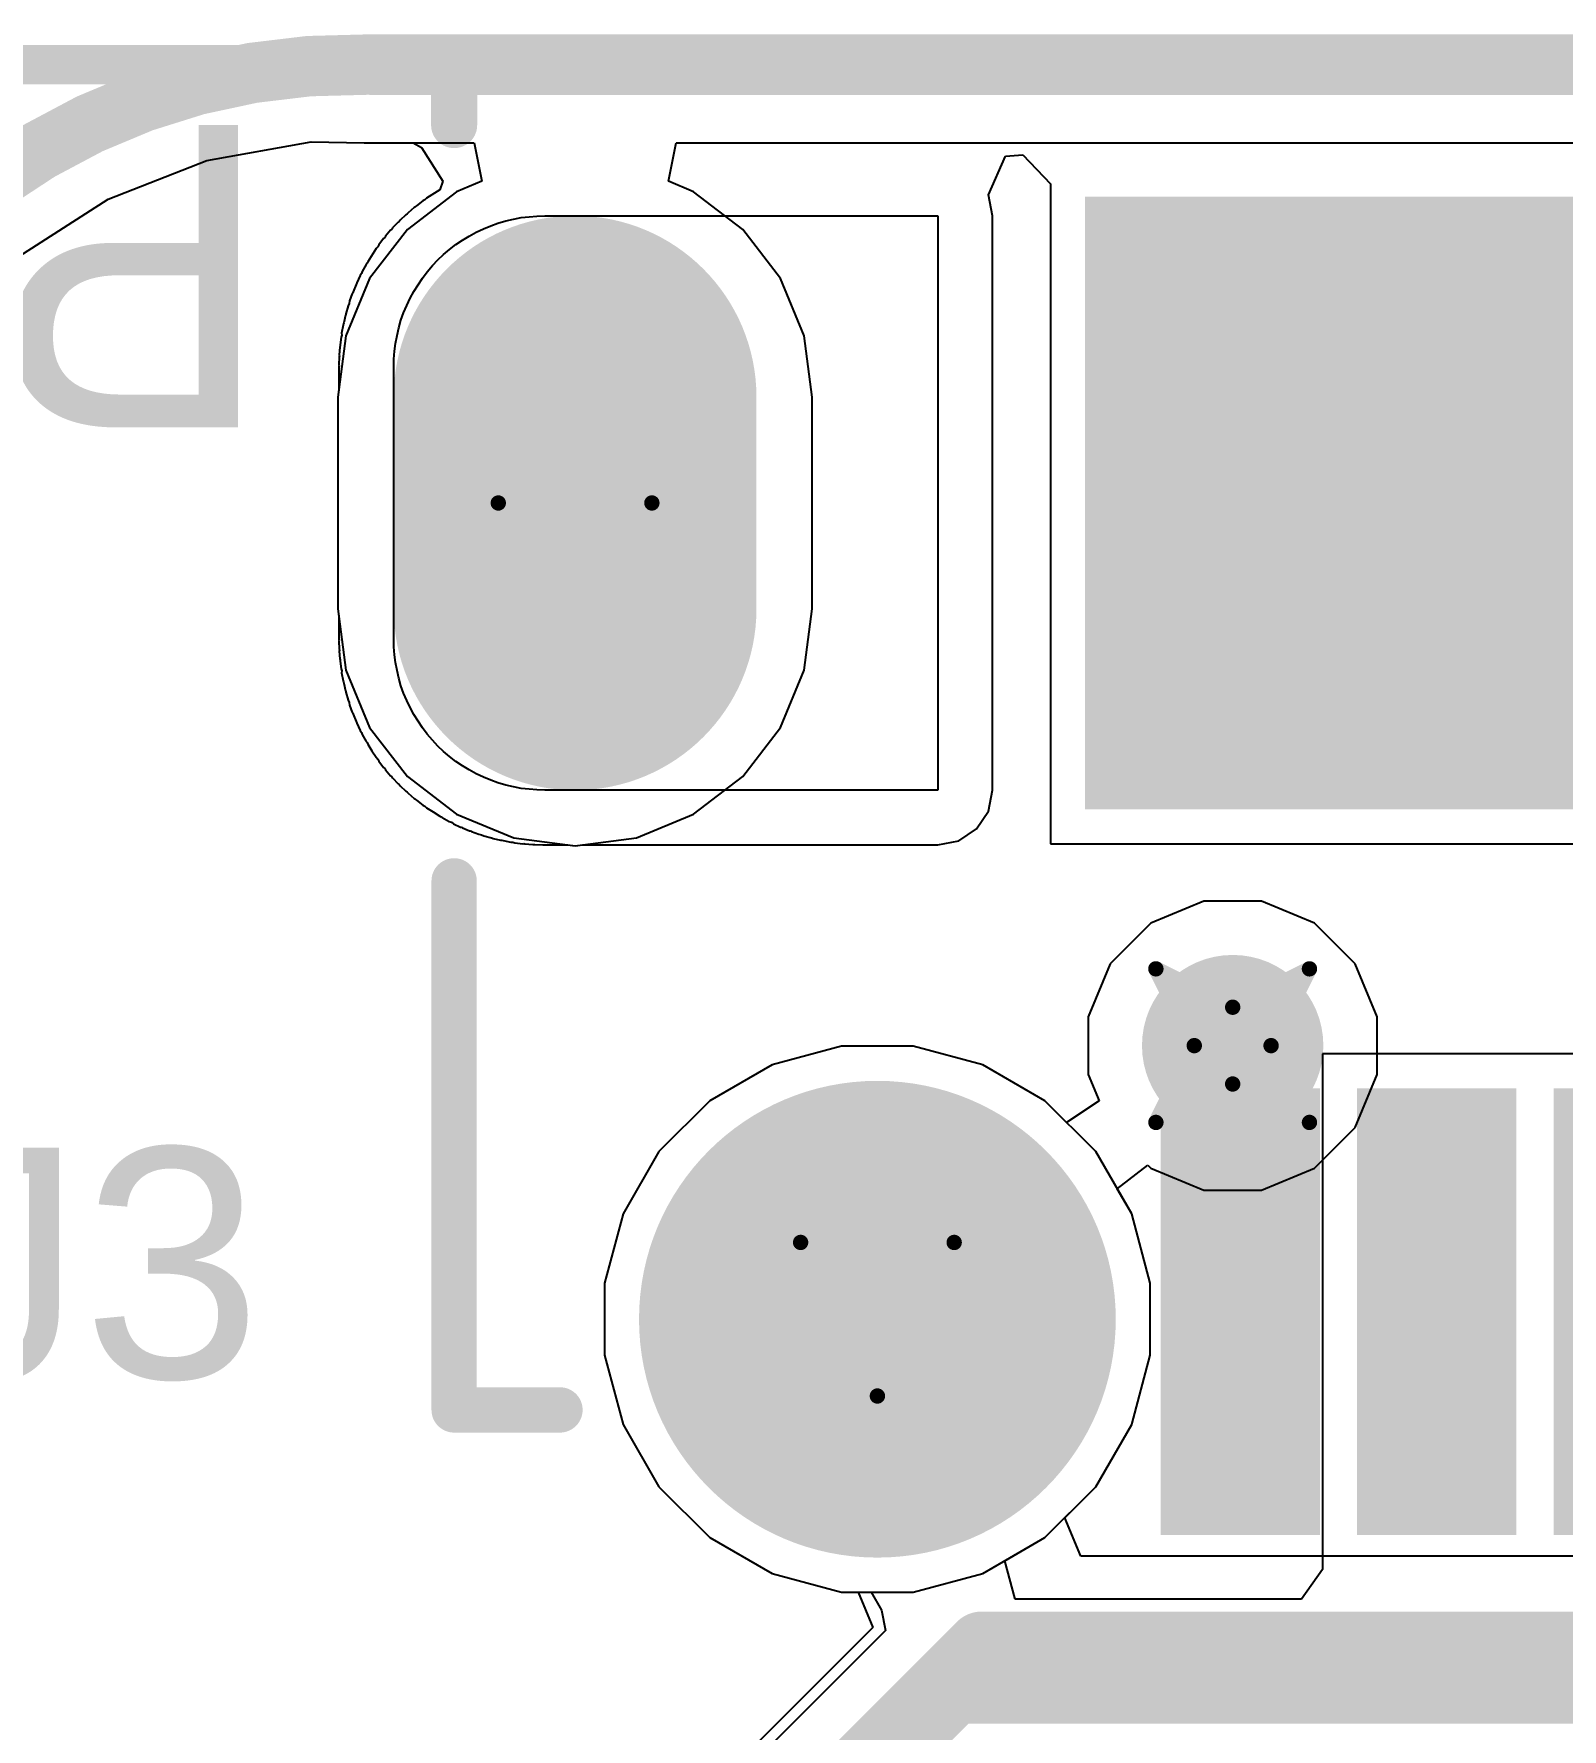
# Model space of a CAD drawing. Header units: inches. Extents: x -3 to 289, y -11 to 89.
# Drawn here: x 60.98 to 66.03, y 35.06 to 40.67 of the extents above; entities that cross this region are included whole.
import ezdxf

# ---------------------------------------------------------------- set-up
doc = ezdxf.new("R2010")
doc.units = ezdxf.units.IN
for name, color, linetype in [('Board Cutout', 216, 'Continuous'), ('Bottom Layer', 5, 'Continuous'), ('Bottom Solder', 6, 'Continuous'), ('Drill Drawing', 1, 'Continuous'), ('Layer 1', 16, 'Continuous'), ('Layer 2', 76, 'Continuous'), ('Mechanical 13', 56, 'Continuous'), ('Multi-Layer', 9, 'Continuous'), ('Pad Holes', 156, 'Continuous'), ('Top Layer', 1, 'Continuous'), ('Top Overlay', 2, 'Continuous'), ('Top Paste', 8, 'Continuous'), ('Top Solder', 216, 'Continuous'), ('Via Holes', 16, 'Continuous')]:
    doc.layers.add(name, color=color, linetype=linetype)
doc.styles.add('Arial', font='', dxfattribs={"height": 0.2})
doc.styles.get('Arial').set_extended_font_data('Arial')

# ---------------------------------------------------------------- blocks, each defined once
blk = doc.blocks.new('1050170001_86')
at = {"layer": 'Bottom Layer'}
h = blk.add_hatch(color=5, dxfattribs=at)
edge = h.paths.add_edge_path()
edge.add_arc((2.5, 1.35), 0.725, 0, 360)
h = blk.add_hatch(color=5, dxfattribs=at)
edge = h.paths.add_edge_path()
edge.add_arc((3.5, -1.7), 0.6, 180, 360)
edge.add_line((4.1, -1.7), (4.1, -1))
edge.add_arc((3.5, -1), 0.6, 0, 180)
edge.add_line((2.9, -1), (2.9, -1.7))
at = {"layer": 'Bottom Solder'}
h = blk.add_hatch(color=6, dxfattribs=at)
edge = h.paths.add_edge_path()
edge.add_arc((2.5, 1.35), 0.7885, 0, 360)
at = {"layer": 'Layer 1'}
h = blk.add_hatch(color=16, dxfattribs=at)
edge = h.paths.add_edge_path()
edge.add_arc((2.5, 1.35), 0.725, 0, 360)
h = blk.add_hatch(color=16, dxfattribs=at)
edge = h.paths.add_edge_path()
edge.add_arc((3.5, -1.7), 0.6, 180, 360)
edge.add_line((4.1, -1.7), (4.1, -1))
edge.add_arc((3.5, -1), 0.6, 0, 180)
edge.add_line((2.9, -1), (2.9, -1.7))
at = {"layer": 'Layer 2'}
h = blk.add_hatch(color=76, dxfattribs=at)
edge = h.paths.add_edge_path()
edge.add_arc((2.5, 1.35), 0.725, 0, 360)
h = blk.add_hatch(color=76, dxfattribs=at)
edge = h.paths.add_edge_path()
edge.add_arc((3.5, -1.7), 0.6, 180, 360)
edge.add_line((4.1, -1.7), (4.1, -1))
edge.add_arc((3.5, -1), 0.6, 0, 180)
edge.add_line((2.9, -1), (2.9, -1.7))
at = {"layer": 'Multi-Layer'}
h = blk.add_hatch(color=9, dxfattribs=at)
edge = h.paths.add_edge_path()
edge.add_arc((2.5, 1.35), 0.725, 0, 360)
h = blk.add_hatch(color=9, dxfattribs=at)
edge = h.paths.add_edge_path()
edge.add_arc((3.5, -1.7), 0.6, 180, 360)
edge.add_line((4.1, -1.7), (4.1, -1))
edge.add_arc((3.5, -1), 0.6, 0, 180)
edge.add_line((2.9, -1), (2.9, -1.7))
at = {"layer": 'Pad Holes'}
h = blk.add_hatch(color=7, dxfattribs=at)
edge = h.paths.add_edge_path()
edge.add_arc((2.5, 1.35), 0.425, 0, 360)
h = blk.add_hatch(color=7, dxfattribs=at)
edge = h.paths.add_edge_path()
edge.add_arc((3.5, -1.7), 0.3, 180, 360)
edge.add_line((3.8, -1.7), (3.8, -1))
edge.add_arc((3.5, -1), 0.3, 0, 180)
edge.add_line((3.2, -1), (3.2, -1.7))
at = {"layer": 'Top Layer'}
h = blk.add_hatch(color=1, dxfattribs=at)
edge = h.paths.add_edge_path()
edge.add_arc((2.5, 1.35), 0.725, 0, 360)
for points in [[(0.45, 2), (0.85, 2), (0.85, 0.65), (0.45, 0.65)], [(1.1, 2), (1.5, 2), (1.5, 0.65), (1.1, 0.65)], [(0.25, -0.4), (1.75, -0.4), (1.75, -2.3), (0.25, -2.3)]]:
    blk.add_hatch(color=1, dxfattribs=at).paths.add_polyline_path(points)
h = blk.add_hatch(color=1, dxfattribs=at)
edge = h.paths.add_edge_path()
edge.add_arc((3.5, -1.7), 0.6, 180, 360)
edge.add_line((4.1, -1.7), (4.1, -1))
edge.add_arc((3.5, -1), 0.6, 0, 180)
edge.add_line((2.9, -1), (2.9, -1.7))
at = {"layer": 'Top Paste'}
for points in [[(0.45, 2), (0.85, 2), (0.85, 0.65), (0.45, 0.65)], [(1.1, 2), (1.5, 2), (1.5, 0.65), (1.1, 0.65)], [(0.25, -0.4), (1.75, -0.4), (1.75, -2.3), (0.25, -2.3)]]:
    blk.add_hatch(color=8, dxfattribs=at).paths.add_polyline_path(points)
at = {"layer": 'Top Solder'}
h = blk.add_hatch(color=216, dxfattribs=at)
edge = h.paths.add_edge_path()
edge.add_arc((2.5, 1.35), 0.7885, 0, 360)
for points in [[(-0.2635, 2.0635), (0.2635, 2.0635), (0.2635, 0.5865), (-0.2635, 0.5865)], [(0.3865, 2.0635), (0.9135, 2.0635), (0.9135, 0.5865), (0.3865, 0.5865)], [(1.0365, 2.0635), (1.5635, 2.0635), (1.5635, 0.5865), (1.0365, 0.5865)], [(0.1865, -0.3365), (1.8135, -0.3365), (1.8135, -2.3635), (0.1865, -2.3635)]]:
    blk.add_hatch(color=216, dxfattribs=at).paths.add_polyline_path(points)
at = {"layer": 'Mechanical 13'}
blk.add_lwpolyline([(11, -2.8, 0.13, 0.13, 0), (-3.75, -2.8, 0.13, 0.13, 0)], format="xyseb", dxfattribs=at)
at = {"layer": 'Top Layer'}
for p, q in [((2.3, -2.3), (2.3, -0.4)), ((2.3, -0.4), (3.6, -0.4)), ((3.6, -0.4), (3.626, -0.401)), ((3.626, -0.401), (3.652, -0.403)), ((3.652, -0.403), (3.678, -0.406)), ((3.678, -0.406), (3.704, -0.411)), ((3.704, -0.411), (3.729, -0.417)), ((3.729, -0.417), (3.755, -0.424)), ((3.755, -0.424), (3.779, -0.433)), ((3.779, -0.433), (3.803, -0.443)), ((3.803, -0.443), (3.827, -0.454)), ((3.827, -0.454), (3.85, -0.467)), ((3.85, -0.467), (3.872, -0.481)), ((3.872, -0.481), (3.894, -0.495)), ((3.894, -0.495), (3.915, -0.511)), ((3.915, -0.511), (3.935, -0.528)), ((3.935, -0.528), (3.954, -0.546)), ((3.954, -0.546), (3.972, -0.565)), ((3.972, -0.565), (3.989, -0.585)), ((3.989, -0.585), (4.005, -0.606)), ((4.005, -0.606), (4.019, -0.628)), ((4.019, -0.628), (4.033, -0.65)), ((4.033, -0.65), (4.046, -0.673)), ((4.046, -0.673), (4.057, -0.697)), ((4.057, -0.697), (4.067, -0.721)), ((4.067, -0.721), (4.076, -0.745)), ((4.076, -0.745), (4.083, -0.771)), ((4.083, -0.771), (4.089, -0.796)), ((4.089, -0.796), (4.094, -0.822)), ((4.094, -0.822), (4.097, -0.848)), ((4.097, -0.848), (4.099, -0.874)), ((4.099, -0.874), (4.1, -0.9)), ((4.1, -0.9), (4.1, -1.8)), ((4.099, -1.826), (4.097, -1.852)), ((4.1, -1.8), (4.099, -1.826)), ((4.089, -1.904), (4.083, -1.929)), ((4.094, -1.878), (4.089, -1.904)), ((4.097, -1.852), (4.094, -1.878)), ((4.076, -1.955), (4.067, -1.979)), ((4.083, -1.929), (4.076, -1.955)), ((4.057, -2.003), (4.046, -2.027)), ((4.067, -1.979), (4.057, -2.003)), ((4.019, -2.072), (4.005, -2.094)), ((4.033, -2.05), (4.019, -2.072)), ((4.046, -2.027), (4.033, -2.05)), ((3.989, -2.115), (3.972, -2.135)), ((4.005, -2.094), (3.989, -2.115)), ((3.935, -2.172), (3.915, -2.189)), ((3.954, -2.154), (3.935, -2.172)), ((3.972, -2.135), (3.954, -2.154)), ((3.85, -2.233), (3.827, -2.246)), ((3.872, -2.219), (3.85, -2.233)), ((3.894, -2.205), (3.872, -2.219)), ((3.915, -2.189), (3.894, -2.205)), ((3.626, -2.299), (3.6, -2.3)), ((3.652, -2.297), (3.626, -2.299)), ((3.678, -2.294), (3.652, -2.297)), ((3.704, -2.289), (3.678, -2.294)), ((3.729, -2.283), (3.704, -2.289)), ((3.755, -2.276), (3.729, -2.283)), ((3.779, -2.267), (3.755, -2.276)), ((3.803, -2.257), (3.779, -2.267)), ((3.827, -2.246), (3.803, -2.257)), ((3.6, -2.3), (2.3, -2.3))]:
    blk.add_line(p, q, dxfattribs=at)
at = {"layer": 'Top Overlay'}
for points in [[(3.9, 1.65, 0.15, 0.15, 0), (3.55, 1.65, 0.15, 0.15, 0)], [(3.9, 1.65, 0.15, 0.15, 0), (3.9, -0.1, 0.15, 0.15, 0)], [(3.9, -2.6, 0.1524, 0.1524, 0), (3.9, -2.8, 0.1524, 0.1524, 0)], [(3.9, -2.8, 0.127, 0.127, 0), (-3.9, -2.8, 0.127, 0.127, 0)]]:
    blk.add_lwpolyline(points, format="xyseb", dxfattribs=at)
for points in [[(3.5125, 1.65, 0.075, 0.075, 1), (3.5875, 1.65, 0.075, 0.075, 1)], [(3.8625, 1.65, 0.075, 0.075, 1), (3.9375, 1.65, 0.075, 0.075, 1)], [(3.8625, 1.65, 0.075, 0.075, 1), (3.9375, 1.65, 0.075, 0.075, 1)], [(3.8625, -0.1, 0.075, 0.075, 1), (3.9375, -0.1, 0.075, 0.075, 1)], [(3.8619, -2.6, 0.0762, 0.0762, 1), (3.9381, -2.6, 0.0762, 0.0762, 1)], [(3.8619, -2.8, 0.0762, 0.0762, 1), (3.9381, -2.8, 0.0762, 0.0762, 1)], [(3.8682, -2.8, 0.0635, 0.0635, 1), (3.9317, -2.8, 0.0635, 0.0635, 1)]]:
    blk.add_lwpolyline(points, format="xyseb", close=True, dxfattribs=at)
at = {"layer": 'Mechanical 13', "style": 'Arial'}
blk.add_text('PCB Edge', height=1, dxfattribs=at).set_placement((4.5, -2.6))

msp = doc.modelspace()

# ---------------------------------------------------------------- hatches: boundary and pattern name
at = {"layer": 'Bottom Layer'}
h = msp.add_hatch(color=5, dxfattribs=at)
edge = h.paths.add_edge_path()
edge.add_arc((64.9446, 37.3248), 0.3, 0, 360)
at = {"layer": 'Layer 1'}
h = msp.add_hatch(color=16, dxfattribs=at)
edge = h.paths.add_edge_path()
edge.add_arc((64.9446, 37.3248), 0.3, 0, 360)
at = {"layer": 'Layer 2'}
h = msp.add_hatch(color=76, dxfattribs=at)
edge = h.paths.add_edge_path()
edge.add_arc((64.9446, 37.3248), 0.3, 0, 360)
at = {"layer": 'Top Layer'}
h = msp.add_hatch(color=1, dxfattribs=at)
edge = h.paths.add_edge_path()
edge.add_arc((64.9446, 37.3248), 0.3, 0, 360)
at = {"layer": 'Via Holes'}
h = msp.add_hatch(color=7, dxfattribs=at)
edge = h.paths.add_edge_path()
edge.add_arc((64.9446, 37.3248), 0.15, 0, 360)

# ---------------------------------------------------------------- linework, layer by layer
at = {"layer": 'Board Cutout'}
for points in [[(59.9974, 38.5698, 0.2, 0.2, -0.414214), (62.0774, 40.5698, 0.2, 0.2, 0)], [(62.0902, 40.5698, 0.2, 0.2, 0), (79.49, 40.5698, 0.2, 0.2, 0)]]:
    msp.add_lwpolyline(points, format="xyseb", dxfattribs=at)
for points in [[(62.0274, 40.5698, 0.1, 0.1, 1), (62.1274, 40.5698, 0.1, 0.1, 1)], [(62.0402, 40.5698, 0.1, 0.1, 1), (62.1402, 40.5698, 0.1, 0.1, 1)]]:
    msp.add_lwpolyline(points, format="xyseb", close=True, dxfattribs=at)
at = {"layer": 'Bottom Layer'}
for p, q in [((61.5514, 40.2526), (61.8969, 40.3143)), ((61.8969, 40.3143), (62.0723, 40.3109)), ((62.0723, 40.3109), (62.0748, 40.3113)), ((62.0748, 40.3113), (62.0774, 40.3108)), ((62.0774, 40.3108), (62.4355, 40.3108)), ((62.4355, 40.3108), (62.4607, 40.1838)), ((63.078, 40.1838), (63.1033, 40.3108)), ((63.1033, 40.3108), (69.4355, 40.3108)), ((61.2247, 40.1247), (61.5514, 40.2526)), ((62.3771, 40.1492), (62.2146, 40.0245)), ((62.4607, 40.1838), (62.3771, 40.1492)), ((63.1616, 40.1492), (63.078, 40.1838)), ((63.3241, 40.0245), (63.1616, 40.1492)), ((60.9291, 39.9355), (61.2247, 40.1247)), ((62.2146, 40.0245), (62.0899, 39.8621)), ((63.4488, 39.8621), (63.3241, 40.0245)), ((62.0899, 39.8621), (62.0116, 39.6728)), ((63.5271, 39.6728), (63.4488, 39.8621)), ((62.0116, 39.6728), (61.9848, 39.4698)), ((63.5539, 39.4698), (63.5271, 39.6728)), ((61.9848, 39.4698), (61.9848, 38.7698)), ((63.5539, 38.7698), (63.5539, 39.4698)), ((61.9848, 38.7698), (62.0116, 38.5668)), ((63.5271, 38.5668), (63.5539, 38.7698)), ((62.0116, 38.5668), (62.0899, 38.3775)), ((63.4488, 38.3775), (63.5271, 38.5668)), ((62.0899, 38.3775), (62.2146, 38.2151)), ((63.3241, 38.2151), (63.4488, 38.3775)), ((62.2146, 38.2151), (62.3771, 38.0904)), ((63.1616, 38.0904), (63.3241, 38.2151)), ((62.3771, 38.0904), (62.5663, 38.012)), ((62.9724, 38.012), (63.1616, 38.0904)), ((62.5663, 38.012), (62.7694, 37.9853)), ((62.7694, 37.9853), (62.9724, 38.012)), ((63.6505, 37.3226), (63.4209, 37.2611)), ((63.8882, 37.3226), (63.6505, 37.3226)), ((64.1178, 37.2611), (63.8882, 37.3226)), ((63.4209, 37.2611), (63.215, 37.1422)), ((64.3237, 37.1422), (64.1178, 37.2611)), ((63.215, 37.1422), (63.0469, 36.9741)), ((64.4918, 36.9741), (64.3237, 37.1422)), ((63.0469, 36.9741), (62.9281, 36.7683)), ((64.6106, 36.7683), (64.4918, 36.9741)), ((62.9281, 36.7683), (62.8666, 36.5387)), ((64.6722, 36.5387), (64.6106, 36.7683)), ((62.8666, 36.5387), (62.8666, 36.3009)), ((64.6722, 36.3009), (64.6722, 36.5387)), ((62.8666, 36.3009), (62.9281, 36.0713)), ((64.6106, 36.0713), (64.6722, 36.3009)), ((62.9281, 36.0713), (63.0469, 35.8655)), ((64.4918, 35.8655), (64.6106, 36.0713)), ((63.0469, 35.8655), (63.215, 35.6974)), ((64.3896, 35.7633), (64.4918, 35.8655)), ((64.4422, 35.6363), (64.3896, 35.7633)), ((63.215, 35.6974), (63.4209, 35.5785)), ((67.8616, 35.6363), (64.4422, 35.6363)), ((63.4209, 35.5785), (63.6505, 35.517)), ((63.6505, 35.517), (63.7053, 35.517)), ((63.7053, 35.517), (63.7539, 35.3997)), ((63.7539, 35.3997), (63.2815, 34.9273))]:
    msp.add_line(p, q, dxfattribs=at)
for points in [[(63.4921, 34.7167, 0.2286, 0.2286, 0), (64.1139, 35.3385, 0.2286, 0.2286, 0)], [(64.1139, 35.3385, 0.2286, 0.2286, 0), (67.8616, 35.3385, 0.2286, 0.2286, 0)]]:
    msp.add_lwpolyline(points, format="xyseb", dxfattribs=at)
msp.add_lwpolyline([(64.0567, 35.3385, 0.1143, 0.1143, 1), (64.171, 35.3385, 0.1143, 0.1143, 1)], format="xyseb", close=True, dxfattribs=at)
msp.add_lwpolyline([(64.0567, 35.3385, 0.1143, 0.1143, 1), (64.171, 35.3385, 0.1143, 0.1143, 1)], format="xyseb", close=True, dxfattribs=at)
at = {"layer": 'Drill Drawing'}
for points in [[(63.0234, 39.1198, 0.0508, 0.0508, 1), (62.5154, 39.1198, 0.0508, 0.0508, 1)], [(62.5027, 39.1198, 0.0254, 0.0254, 1), (62.5281, 39.1198, 0.0254, 0.0254, 1)], [(63.0107, 39.1198, 0.0254, 0.0254, 1), (63.0361, 39.1198, 0.0254, 0.0254, 1)], [(64.6779, 37.5788, 0.0254, 0.0254, 1), (64.7033, 37.5788, 0.0254, 0.0254, 1)], [(64.6779, 37.5788, 0.0254, 0.0254, 1), (64.7033, 37.5788, 0.0254, 0.0254, 1)], [(65.1859, 37.5788, 0.0254, 0.0254, 1), (65.2113, 37.5788, 0.0254, 0.0254, 1)], [(65.1859, 37.5788, 0.0254, 0.0254, 1), (65.2113, 37.5788, 0.0254, 0.0254, 1)], [(64.9319, 37.4518, 0.0254, 0.0254, 1), (64.9573, 37.4518, 0.0254, 0.0254, 1)], [(64.9319, 37.4518, 0.0254, 0.0254, 1), (64.9573, 37.4518, 0.0254, 0.0254, 1)], [(64.8049, 37.3248, 0.0254, 0.0254, 1), (64.8303, 37.3248, 0.0254, 0.0254, 1)], [(64.8049, 37.3248, 0.0254, 0.0254, 1), (64.8303, 37.3248, 0.0254, 0.0254, 1)], [(65.0589, 37.3248, 0.0254, 0.0254, 1), (65.0843, 37.3248, 0.0254, 0.0254, 1)], [(65.0589, 37.3248, 0.0254, 0.0254, 1), (65.0843, 37.3248, 0.0254, 0.0254, 1)], [(64.9319, 37.1978, 0.0254, 0.0254, 1), (64.9573, 37.1978, 0.0254, 0.0254, 1)], [(64.9319, 37.1978, 0.0254, 0.0254, 1), (64.9573, 37.1978, 0.0254, 0.0254, 1)], [(64.6779, 37.0708, 0.0254, 0.0254, 1), (64.7033, 37.0708, 0.0254, 0.0254, 1)], [(64.6779, 37.0708, 0.0254, 0.0254, 1), (64.7033, 37.0708, 0.0254, 0.0254, 1)], [(65.1859, 37.0708, 0.0254, 0.0254, 1), (65.2113, 37.0708, 0.0254, 0.0254, 1)], [(65.1859, 37.0708, 0.0254, 0.0254, 1), (65.2113, 37.0708, 0.0254, 0.0254, 1)], [(63.5027, 36.6738, 0.0254, 0.0254, 1), (63.5281, 36.6738, 0.0254, 0.0254, 1)], [(63.5027, 36.6738, 0.0254, 0.0254, 1), (63.5281, 36.6738, 0.0254, 0.0254, 1)], [(64.0107, 36.6738, 0.0254, 0.0254, 1), (64.0361, 36.6738, 0.0254, 0.0254, 1)], [(64.0107, 36.6738, 0.0254, 0.0254, 1), (64.0361, 36.6738, 0.0254, 0.0254, 1)], [(63.7567, 36.1658, 0.0254, 0.0254, 1), (63.7821, 36.1658, 0.0254, 0.0254, 1)], [(63.7567, 36.1658, 0.0254, 0.0254, 1), (63.7821, 36.1658, 0.0254, 0.0254, 1)]]:
    msp.add_lwpolyline(points, format="xyseb", close=True, dxfattribs=at)
for points in [[(64.6906, 37.5788, 0.0508, 0.0508, 0), (64.9446, 37.4518, 0.0508, 0.0508, 0)], [(64.6906, 37.5788, 0.0508, 0.0508, 0), (64.8176, 37.3248, 0.0508, 0.0508, 0)], [(64.9446, 37.4518, 0.0508, 0.0508, 0), (65.1986, 37.5788, 0.0508, 0.0508, 0)], [(65.0716, 37.3248, 0.0508, 0.0508, 0), (65.1986, 37.5788, 0.0508, 0.0508, 0)], [(64.6906, 37.0708, 0.0508, 0.0508, 0), (64.8176, 37.3248, 0.0508, 0.0508, 0)], [(65.0716, 37.3248, 0.0508, 0.0508, 0), (65.1986, 37.0708, 0.0508, 0.0508, 0)], [(64.6906, 37.0708, 0.0508, 0.0508, 0), (64.9446, 37.1978, 0.0508, 0.0508, 0)], [(64.9446, 37.1978, 0.0508, 0.0508, 0), (65.1986, 37.0708, 0.0508, 0.0508, 0)], [(63.5154, 36.6738, 0.0508, 0.0508, 0), (64.0234, 36.6738, 0.0508, 0.0508, 0)], [(63.5154, 36.6738, 0.0508, 0.0508, 0), (63.7694, 36.1658, 0.0508, 0.0508, 0)], [(63.7694, 36.1658, 0.0508, 0.0508, 0), (64.0234, 36.6738, 0.0508, 0.0508, 0)]]:
    msp.add_lwpolyline(points, format="xyseb", dxfattribs=at)
at = {"layer": 'Layer 1'}
for p, q in [((61.5514, 40.2526), (61.8969, 40.3143)), ((61.8969, 40.3143), (62.0723, 40.3109)), ((62.0723, 40.3109), (62.0748, 40.3113)), ((62.0748, 40.3113), (62.0774, 40.3108)), ((62.0774, 40.3108), (62.4355, 40.3108)), ((62.4355, 40.3108), (62.4607, 40.1838)), ((63.078, 40.1838), (63.1033, 40.3108)), ((63.1033, 40.3108), (69.4355, 40.3108)), ((61.2247, 40.1247), (61.5514, 40.2526)), ((62.3771, 40.1492), (62.2146, 40.0245)), ((62.4607, 40.1838), (62.3771, 40.1492)), ((63.1616, 40.1492), (63.078, 40.1838)), ((63.3241, 40.0245), (63.1616, 40.1492)), ((60.9291, 39.9355), (61.2247, 40.1247)), ((62.2146, 40.0245), (62.0899, 39.8621)), ((63.4488, 39.8621), (63.3241, 40.0245)), ((62.0899, 39.8621), (62.0116, 39.6728)), ((63.5271, 39.6728), (63.4488, 39.8621)), ((62.0116, 39.6728), (61.9848, 39.4698)), ((63.5539, 39.4698), (63.5271, 39.6728)), ((61.9848, 39.4698), (61.9848, 38.7698)), ((63.5539, 38.7698), (63.5539, 39.4698)), ((61.9848, 38.7698), (62.0116, 38.5668)), ((63.5271, 38.5668), (63.5539, 38.7698)), ((62.0116, 38.5668), (62.0899, 38.3775)), ((63.4488, 38.3775), (63.5271, 38.5668)), ((62.0899, 38.3775), (62.2146, 38.2151)), ((63.3241, 38.2151), (63.4488, 38.3775)), ((62.2146, 38.2151), (62.3771, 38.0904)), ((63.1616, 38.0904), (63.3241, 38.2151)), ((62.3771, 38.0904), (62.5663, 38.012)), ((62.9724, 38.012), (63.1616, 38.0904)), ((62.5663, 38.012), (62.7694, 37.9853)), ((62.7694, 37.9853), (62.9724, 38.012)), ((63.6505, 37.3226), (63.4209, 37.2611)), ((63.8882, 37.3226), (63.6505, 37.3226)), ((64.1178, 37.2611), (63.8882, 37.3226)), ((63.4209, 37.2611), (63.215, 37.1422)), ((64.3237, 37.1422), (64.1178, 37.2611)), ((63.215, 37.1422), (63.0469, 36.9741)), ((64.4918, 36.9741), (64.3237, 37.1422)), ((63.0469, 36.9741), (62.9281, 36.7683)), ((64.6106, 36.7683), (64.4918, 36.9741)), ((62.9281, 36.7683), (62.8666, 36.5387)), ((64.6722, 36.5387), (64.6106, 36.7683)), ((62.8666, 36.5387), (62.8666, 36.3009)), ((64.6722, 36.3009), (64.6722, 36.5387)), ((62.8666, 36.3009), (62.9281, 36.0713)), ((64.6106, 36.0713), (64.6722, 36.3009)), ((62.9281, 36.0713), (63.0469, 35.8655)), ((64.4918, 35.8655), (64.6106, 36.0713)), ((63.0469, 35.8655), (63.215, 35.6974)), ((64.3237, 35.6974), (64.4918, 35.8655)), ((63.215, 35.6974), (63.4209, 35.5785)), ((64.1178, 35.5785), (64.3237, 35.6974)), ((63.4209, 35.5785), (63.6505, 35.517)), ((63.8882, 35.517), (64.1178, 35.5785)), ((63.6505, 35.517), (63.8882, 35.517))]:
    msp.add_line(p, q, dxfattribs=at)
at = {"layer": 'Layer 2'}
for p, q in [((61.5514, 40.2526), (61.8969, 40.3143)), ((61.8969, 40.3143), (62.0723, 40.3109)), ((62.0723, 40.3109), (62.0748, 40.3113)), ((62.0748, 40.3113), (62.0774, 40.3108)), ((62.0774, 40.3108), (62.4355, 40.3108)), ((62.4355, 40.3108), (62.4607, 40.1838)), ((63.078, 40.1838), (63.1033, 40.3108)), ((63.1033, 40.3108), (69.4355, 40.3108)), ((61.2247, 40.1247), (61.5514, 40.2526)), ((62.3771, 40.1492), (62.2146, 40.0245)), ((62.4607, 40.1838), (62.3771, 40.1492)), ((63.1616, 40.1492), (63.078, 40.1838)), ((63.3241, 40.0245), (63.1616, 40.1492)), ((60.9291, 39.9355), (61.2247, 40.1247)), ((62.2146, 40.0245), (62.0899, 39.8621)), ((63.4488, 39.8621), (63.3241, 40.0245)), ((62.0899, 39.8621), (62.0116, 39.6728)), ((63.5271, 39.6728), (63.4488, 39.8621)), ((62.0116, 39.6728), (61.9848, 39.4698)), ((63.5539, 39.4698), (63.5271, 39.6728)), ((61.9848, 39.4698), (61.9848, 38.7698)), ((63.5539, 38.7698), (63.5539, 39.4698)), ((61.9848, 38.7698), (62.0116, 38.5668)), ((63.5271, 38.5668), (63.5539, 38.7698)), ((62.0116, 38.5668), (62.0899, 38.3775)), ((63.4488, 38.3775), (63.5271, 38.5668)), ((62.0899, 38.3775), (62.2146, 38.2151)), ((63.3241, 38.2151), (63.4488, 38.3775)), ((62.2146, 38.2151), (62.3771, 38.0904)), ((63.1616, 38.0904), (63.3241, 38.2151)), ((62.3771, 38.0904), (62.5663, 38.012)), ((62.9724, 38.012), (63.1616, 38.0904)), ((62.5663, 38.012), (62.7694, 37.9853)), ((62.7694, 37.9853), (62.9724, 38.012)), ((64.8496, 37.8026), (64.674, 37.7299)), ((65.0397, 37.8026), (64.8496, 37.8026)), ((65.2153, 37.7299), (65.0397, 37.8026)), ((64.674, 37.7299), (64.5396, 37.5955)), ((65.3497, 37.5955), (65.2153, 37.7299)), ((64.5396, 37.5955), (64.4668, 37.4199)), ((65.4224, 37.4199), (65.3497, 37.5955)), ((64.4668, 37.4199), (64.4668, 37.2298)), ((65.4224, 37.2298), (65.4224, 37.4199)), ((63.6505, 37.3226), (63.4209, 37.2611)), ((63.8882, 37.3226), (63.6505, 37.3226)), ((64.1178, 37.2611), (63.8882, 37.3226)), ((63.4209, 37.2611), (63.215, 37.1422)), ((64.3237, 37.1422), (64.1178, 37.2611)), ((64.4668, 37.2298), (64.5029, 37.1426)), ((65.3497, 37.0542), (65.4224, 37.2298)), ((63.215, 37.1422), (63.0469, 36.9741)), ((64.3953, 37.0706), (64.3237, 37.1422)), ((64.5029, 37.1426), (64.3953, 37.0706)), ((65.2153, 36.9198), (65.3497, 37.0542)), ((63.0469, 36.9741), (62.9281, 36.7683)), ((64.5625, 36.8516), (64.6641, 36.9296)), ((64.6641, 36.9296), (64.674, 36.9198)), ((64.674, 36.9198), (64.8496, 36.847)), ((65.0397, 36.847), (65.2153, 36.9198)), ((64.6106, 36.7683), (64.5625, 36.8516)), ((64.8496, 36.847), (65.0397, 36.847)), ((62.9281, 36.7683), (62.8666, 36.5387)), ((64.6722, 36.5387), (64.6106, 36.7683)), ((62.8666, 36.5387), (62.8666, 36.3009)), ((64.6722, 36.3009), (64.6722, 36.5387)), ((62.8666, 36.3009), (62.9281, 36.0713)), ((64.6106, 36.0713), (64.6722, 36.3009)), ((62.9281, 36.0713), (63.0469, 35.8655)), ((64.4918, 35.8655), (64.6106, 36.0713)), ((63.0469, 35.8655), (63.215, 35.6974)), ((64.3237, 35.6974), (64.4918, 35.8655)), ((63.215, 35.6974), (63.4209, 35.5785)), ((64.1178, 35.5785), (64.3237, 35.6974)), ((63.4209, 35.5785), (63.6505, 35.517)), ((63.8882, 35.517), (64.1178, 35.5785)), ((63.6505, 35.517), (63.8882, 35.517))]:
    msp.add_line(p, q, dxfattribs=at)
at = {"layer": 'Top Layer'}
for p, q in [((61.5514, 40.2526), (61.8969, 40.3143)), ((61.8969, 40.3143), (62.0723, 40.3109)), ((62.0723, 40.3109), (62.0748, 40.3113)), ((62.0748, 40.3113), (62.0774, 40.3108)), ((62.0774, 40.3108), (62.2339, 40.3108)), ((62.2339, 40.3108), (62.2618, 40.2962)), ((62.2618, 40.2962), (62.3317, 40.1838)), ((64.1368, 40.1392), (64.1932, 40.2673)), ((64.1932, 40.2673), (64.2506, 40.2709)), ((64.2506, 40.2709), (64.3416, 40.1758)), ((61.2247, 40.1247), (61.5514, 40.2526)), ((62.322, 40.1557), (62.278, 40.1277)), ((62.3317, 40.1838), (62.322, 40.1557)), ((64.3416, 40.1758), (64.3416, 37.992)), ((60.9291, 39.9355), (61.2247, 40.1247)), ((62.2369, 40.0969), (62.2169, 40.0799)), ((62.2412, 40.0993), (62.2369, 40.0969)), ((62.2445, 40.103), (62.2412, 40.0993)), ((62.2655, 40.119), (62.2445, 40.103)), ((62.2724, 40.1224), (62.2655, 40.119)), ((62.278, 40.1277), (62.2724, 40.1224)), ((64.1506, 40.0698), (64.1368, 40.1392)), ((62.1838, 40.0485), (62.1658, 40.0295)), ((62.1878, 40.0513), (62.1838, 40.0485)), ((62.1907, 40.0554), (62.1878, 40.0513)), ((62.2097, 40.0734), (62.1907, 40.0554)), ((62.2139, 40.076), (62.2097, 40.0734)), ((62.2169, 40.0799), (62.2139, 40.076)), ((64.1506, 38.1698), (64.1506, 40.0698)), ((62.1362, 39.9947), (62.1202, 39.9737)), ((62.1398, 39.9979), (62.1362, 39.9947)), ((62.1422, 40.0022), (62.1398, 39.9979)), ((62.1592, 40.0222), (62.1422, 40.0022)), ((62.1631, 40.0253), (62.1592, 40.0222)), ((62.1658, 40.0295), (62.1631, 40.0253)), ((62.1114, 39.9611), (62.0834, 39.9171)), ((62.1168, 39.9667), (62.1114, 39.9611)), ((62.1202, 39.9737), (62.1168, 39.9667)), ((62.0586, 39.8723), (62.0476, 39.8483)), ((62.0631, 39.8786), (62.0586, 39.8723)), ((62.0655, 39.886), (62.0631, 39.8786)), ((62.0785, 39.909), (62.0655, 39.886)), ((62.0817, 39.9126), (62.0785, 39.909)), ((62.0834, 39.9171), (62.0817, 39.9126)), ((62.0344, 39.8153), (62.0326, 39.8124)), ((62.035, 39.8185), (62.0344, 39.8153)), ((62.045, 39.8425), (62.035, 39.8185)), ((62.0468, 39.8452), (62.045, 39.8425)), ((62.0476, 39.8483), (62.0468, 39.8452)), ((62.0183, 39.7719), (62.0113, 39.7459)), ((62.0222, 39.7798), (62.0183, 39.7719)), ((62.0236, 39.7884), (62.0222, 39.7798)), ((62.0326, 39.8124), (62.0236, 39.7884)), ((62.0023, 39.708), (61.9973, 39.682)), ((62.0039, 39.7119), (62.0023, 39.708)), ((62.0041, 39.7161), (62.0039, 39.7119)), ((62.0101, 39.7411), (62.0041, 39.7161)), ((62.0111, 39.7434), (62.0101, 39.7411)), ((62.0113, 39.7459), (62.0111, 39.7434)), ((61.9953, 39.6686), (61.9923, 39.6426)), ((61.9974, 39.6751), (61.9953, 39.6686)), ((61.9973, 39.682), (61.9974, 39.6751)), ((61.9892, 39.6028), (61.9882, 39.5768)), ((61.99, 39.6062), (61.9892, 39.6028)), ((61.9916, 39.6357), (61.9896, 39.6097)), ((61.9896, 39.6097), (61.99, 39.6062)), ((61.9926, 39.6391), (61.9916, 39.6357)), ((61.9923, 39.6426), (61.9926, 39.6391)), ((61.9888, 39.5733), (61.9881, 39.5698)), ((61.9881, 39.5698), (61.9881, 39.4943)), ((61.9882, 39.5768), (61.9888, 39.5733)), ((61.9881, 39.4943), (61.9848, 39.4698)), ((61.9848, 39.4698), (61.9848, 38.7698)), ((61.9848, 38.7698), (61.9881, 38.7453)), ((61.9881, 38.7453), (61.9881, 38.6698)), ((61.9881, 38.6698), (61.9888, 38.6663)), ((61.9888, 38.6663), (61.9882, 38.6628)), ((61.9882, 38.6628), (61.9892, 38.6368)), ((61.9892, 38.6368), (61.99, 38.6334)), ((61.99, 38.6334), (61.9896, 38.6299)), ((61.9896, 38.6299), (61.9916, 38.6039)), ((61.9916, 38.6039), (61.9926, 38.6005)), ((61.9926, 38.6005), (61.9923, 38.597)), ((61.9923, 38.597), (61.9953, 38.571)), ((61.9953, 38.571), (61.9974, 38.5645)), ((61.9974, 38.5645), (61.9973, 38.5576)), ((61.9973, 38.5576), (62.0023, 38.5316)), ((62.0023, 38.5316), (62.0039, 38.5277)), ((62.0039, 38.5277), (62.0041, 38.5235)), ((62.0041, 38.5235), (62.0101, 38.4985)), ((62.0101, 38.4985), (62.0111, 38.4962)), ((62.0111, 38.4962), (62.0113, 38.4937)), ((62.0113, 38.4937), (62.0183, 38.4677)), ((62.0183, 38.4677), (62.0222, 38.4598)), ((62.0222, 38.4598), (62.0236, 38.4512)), ((62.0236, 38.4512), (62.0326, 38.4272)), ((62.0326, 38.4272), (62.0344, 38.4243)), ((62.0344, 38.4243), (62.035, 38.4211)), ((62.035, 38.4211), (62.045, 38.3971)), ((62.045, 38.3971), (62.0468, 38.3944)), ((62.0468, 38.3944), (62.0476, 38.3913)), ((62.0476, 38.3913), (62.0586, 38.3673)), ((62.0586, 38.3673), (62.0631, 38.361)), ((62.0631, 38.361), (62.0655, 38.3536)), ((62.0655, 38.3536), (62.0785, 38.3306)), ((62.0785, 38.3306), (62.0817, 38.327)), ((62.0817, 38.327), (62.0834, 38.3225)), ((62.0834, 38.3225), (62.0974, 38.3005)), ((62.0974, 38.3005), (62.0974, 38.3005)), ((62.0974, 38.3005), (62.1114, 38.2785)), ((62.1114, 38.2785), (62.1168, 38.2729)), ((62.1168, 38.2729), (62.1202, 38.2659)), ((62.1202, 38.2659), (62.1362, 38.2449)), ((62.1362, 38.2449), (62.1398, 38.2417)), ((62.1398, 38.2417), (62.1422, 38.2374)), ((62.1422, 38.2374), (62.1592, 38.2174)), ((62.1592, 38.2174), (62.1631, 38.2143)), ((62.1631, 38.2143), (62.1657, 38.2101)), ((62.1657, 38.2101), (62.1837, 38.1911)), ((62.1837, 38.1911), (62.1878, 38.1883)), ((62.1878, 38.1883), (62.1907, 38.1842)), ((62.1907, 38.1842), (62.2097, 38.1662)), ((62.2097, 38.1662), (62.2139, 38.1636)), ((62.2139, 38.1636), (62.2169, 38.1597)), ((62.2169, 38.1597), (62.2369, 38.1427)), ((62.2369, 38.1427), (62.2412, 38.1403)), ((62.2412, 38.1403), (62.2445, 38.1366)), ((62.2445, 38.1366), (62.2655, 38.1206)), ((64.1368, 38.1004), (64.1506, 38.1698)), ((62.2655, 38.1206), (62.2724, 38.1172)), ((62.2724, 38.1172), (62.278, 38.1119)), ((62.278, 38.1119), (62.3, 38.0979)), ((62.3, 38.0979), (62.322, 38.0839)), ((62.322, 38.0839), (62.3265, 38.0821)), ((62.3265, 38.0821), (62.3302, 38.079)), ((62.3302, 38.079), (62.3532, 38.066)), ((64.0975, 38.0416), (64.1368, 38.1004)), ((62.3532, 38.066), (62.3605, 38.0636)), ((62.3605, 38.0636), (62.3668, 38.059)), ((62.3668, 38.059), (62.3908, 38.048)), ((62.3908, 38.048), (62.394, 38.0473)), ((62.394, 38.0473), (62.3966, 38.0455)), ((62.3966, 38.0455), (62.4206, 38.0355)), ((62.4206, 38.0355), (62.4239, 38.0348)), ((62.4239, 38.0348), (62.4267, 38.0331)), ((62.4267, 38.0331), (62.4507, 38.0241)), ((62.4507, 38.0241), (62.4594, 38.0226)), ((62.4594, 38.0226), (62.4672, 38.0188)), ((62.4672, 38.0188), (62.4932, 38.0118)), ((64.0387, 38.0023), (64.0975, 38.0416)), ((62.4932, 38.0118), (62.4958, 38.0116)), ((62.4958, 38.0116), (62.4981, 38.0105)), ((62.4981, 38.0105), (62.523, 38.0045)), ((62.523, 38.0045), (62.5272, 38.0044)), ((62.5272, 38.0044), (62.5311, 38.0028)), ((62.5311, 38.0028), (62.5571, 37.9978)), ((62.5571, 37.9978), (62.564, 37.9978)), ((62.564, 37.9978), (62.5706, 37.9957)), ((62.5706, 37.9957), (62.5966, 37.9927)), ((62.5966, 37.9927), (62.6001, 37.993)), ((62.6001, 37.993), (62.6035, 37.992)), ((62.6035, 37.992), (62.6295, 37.9901)), ((62.6295, 37.9901), (62.633, 37.9905)), ((62.633, 37.9905), (62.6364, 37.9897)), ((62.6364, 37.9897), (62.6624, 37.9887)), ((62.6624, 37.9887), (62.6659, 37.9892)), ((62.6659, 37.9892), (62.6694, 37.9885)), ((62.6694, 37.9885), (62.7449, 37.9885)), ((62.7449, 37.9885), (62.7694, 37.9853)), ((62.7694, 37.9853), (62.7939, 37.9885)), ((62.7939, 37.9885), (63.9694, 37.9885)), ((63.9694, 37.9885), (64.0387, 38.0023)), ((64.3416, 37.992), (66.1972, 37.992)), ((63.6505, 37.3226), (63.4209, 37.2611)), ((63.8882, 37.3226), (63.6505, 37.3226)), ((64.1178, 37.2611), (63.8882, 37.3226)), ((67.3518, 37.2976), (65.2416, 37.2976)), ((65.2416, 37.2976), (65.2416, 35.592)), ((63.4209, 37.2611), (63.215, 37.1422)), ((64.3237, 37.1422), (64.1178, 37.2611)), ((63.215, 37.1422), (63.0469, 36.9741)), ((64.4918, 36.9741), (64.3237, 37.1422)), ((63.0469, 36.9741), (62.9281, 36.7683)), ((64.6106, 36.7683), (64.4918, 36.9741)), ((62.9281, 36.7683), (62.8666, 36.5387)), ((64.6722, 36.5387), (64.6106, 36.7683)), ((62.8666, 36.5387), (62.8666, 36.3009)), ((64.6722, 36.3009), (64.6722, 36.5387)), ((62.8666, 36.3009), (62.9281, 36.0713)), ((64.6106, 36.0713), (64.6722, 36.3009)), ((62.9281, 36.0713), (63.0469, 35.8655)), ((64.4918, 35.8655), (64.6106, 36.0713)), ((63.0469, 35.8655), (63.215, 35.6974)), ((64.3237, 35.6974), (64.4918, 35.8655)), ((63.215, 35.6974), (63.4209, 35.5785)), ((64.191, 35.6208), (64.3237, 35.6974)), ((64.2251, 35.4938), (64.191, 35.6208)), ((63.4209, 35.5785), (63.6505, 35.517)), ((65.2416, 35.592), (65.1721, 35.4938)), ((63.6505, 35.517), (63.7491, 35.517)), ((63.7491, 35.517), (63.7835, 35.457)), ((63.7835, 35.457), (63.7959, 35.39)), ((65.1721, 35.4938), (64.2251, 35.4938)), ((63.7959, 35.39), (63.2431, 34.8372))]:
    msp.add_line(p, q, dxfattribs=at)
for points in [[(63.4537, 34.6266, 0.2286, 0.2286, 0), (64.023, 35.196, 0.2286, 0.2286, 0)], [(64.023, 35.196, 0.2286, 0.2286, 0), (66.1634, 35.196, 0.2286, 0.2286, 0)]]:
    msp.add_lwpolyline(points, format="xyseb", dxfattribs=at)
msp.add_lwpolyline([(63.9659, 35.196, 0.1143, 0.1143, 1), (64.0802, 35.196, 0.1143, 0.1143, 1)], format="xyseb", close=True, dxfattribs=at)
msp.add_lwpolyline([(63.9659, 35.196, 0.1143, 0.1143, 1), (64.0802, 35.196, 0.1143, 0.1143, 1)], format="xyseb", close=True, dxfattribs=at)

# ---------------------------------------------------------------- block references
at = {"rotation": 180}
msp.add_blockref('1050170001_86', (66.2694, 37.7698), dxfattribs=at)

# ---------------------------------------------------------------- texts
at = {"layer": 'Top Overlay', "style": 'Arial'}
msp.add_text('J3', height=0.762, dxfattribs=at).set_placement((60.6086, 36.2249))

doc.saveas('drawing.dxf')
